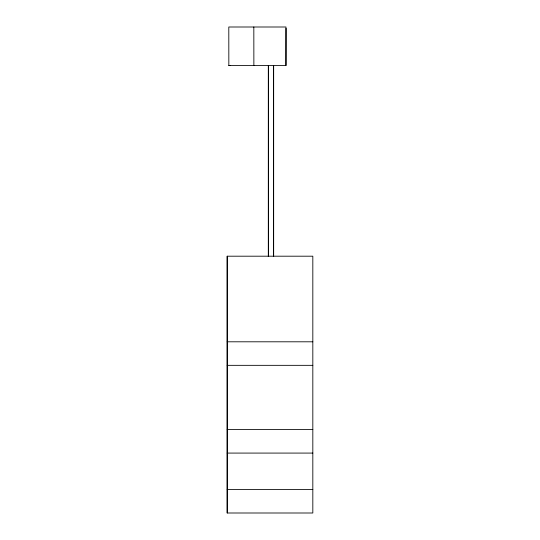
<?xml version="1.0" encoding="UTF-8"?>
<svg xmlns="http://www.w3.org/2000/svg" width="540" height="540" viewBox="0 0 540 540"><rect width="100%" height="100%" fill="white"/><g stroke="black" fill="none" stroke-linecap="round" stroke-linejoin="round"><path stroke-width="0.81" d="M285.964 65.522L285.964 27L228.798 27L228.839 65.522L285.964 65.522L286.065 28.283M228.798 65.522L230.486 65.522M227.178 341.8L312.822 341.8M227.178 365.337L312.822 365.337M227.178 429.536L312.822 429.536M227.178 453.08L312.822 453.08M227.178 489.463L312.822 489.463M273.659 65.522L273.659 256.5M273.55 65.522L273.55 256.5M268.414 65.522L268.414 256.5M268.312 65.522L268.312 256.5M253.827 27L253.868 65.522M227.219 513L227.219 256.196L312.822 256.196L312.822 513L227.178 513L227.178 256.196"/></g></svg>
